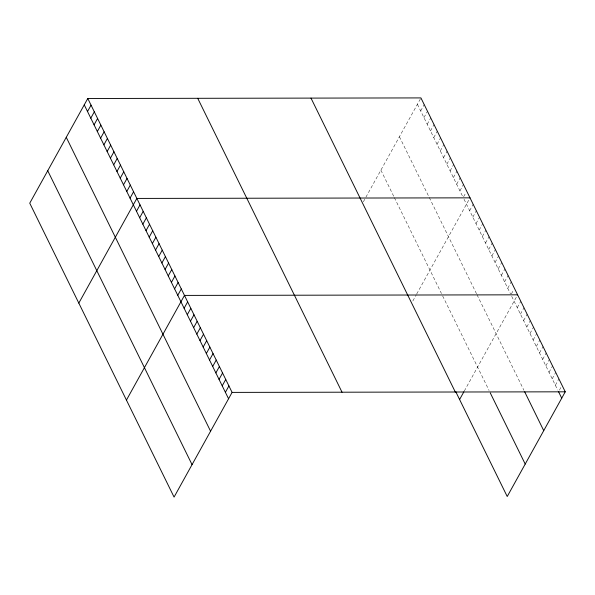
<?xml version="1.0" encoding="UTF-8"?>
<svg xmlns="http://www.w3.org/2000/svg" width="595" height="595" viewBox="0 0 595 595"><rect width="100%" height="100%" fill="white"/><g stroke="black" fill="none" stroke-linecap="round" stroke-linejoin="round"><path stroke-width="0.45" stroke-dasharray="2.98 2.23" d="M363.337 201.831L365.479 197.964M365.903 197.19L420.933 97.915M420.68 110.945L424.205 104.579M423.945 117.609L427.478 111.243M427.217 124.266L430.75 117.899M430.49 130.93L434.015 124.563M433.762 137.594L437.288 131.227M437.035 144.25L440.56 137.884M440.3 150.914L443.833 144.548M443.572 157.578L447.105 151.212M446.845 164.235L450.378 157.868M450.118 170.899L453.643 164.532M453.39 177.563L456.915 171.196M456.663 184.227L460.188 177.86M459.928 190.883L463.46 184.517M463.646 196.752L465.848 192.773M412.833 300.981L416.255 294.8M416.686 294.027L470.005 197.845M469.648 210.675L473.174 204.308M472.824 217.138L476.35 210.771M476 223.608L479.525 217.242M479.176 230.072L482.701 223.705M482.344 236.535L485.877 230.168M485.52 243.005L489.053 236.639M488.696 249.469L492.229 243.102M491.872 255.932L495.404 249.573M495.047 262.402L498.573 256.036M498.223 268.866L501.749 262.499M501.399 275.336L504.924 268.97M504.575 281.799L508.1 275.433M507.751 288.263L511.276 281.896M511.365 293.937L513.567 289.958M464.308 391.019L517.628 294.83M517.271 307.66L520.803 301.293M520.447 314.13L523.979 307.764M523.622 320.593L527.148 314.227M526.798 327.057L530.323 320.69M529.974 333.527L533.499 327.161M533.15 339.99L536.675 333.624M536.318 346.454L539.851 340.087M539.494 352.924L543.027 346.558M542.67 359.387L546.203 353.021M545.846 365.858L549.378 359.492M549.021 372.321L552.547 365.955M552.197 378.784L555.723 372.418M555.373 385.255L558.898 378.889M559.426 390.127L561.189 386.943M417.407 104.281L462.791 196.714M464.018 199.213L510.525 293.923M511.715 296.347L557.753 390.104M399.423 136.731L428.861 196.685M429.27 197.518L476.669 294.042M477.064 294.845L523.89 390.216M380.889 170.155L393.979 196.804M394.381 197.637L441.468 293.521M442.658 295.946L489.09 390.506"/><path stroke-width="0.89" d="M87.777 98.495L29.75 203.185L174.067 497.085L232.095 392.395L87.777 98.495L420.933 97.915L565.25 391.815L507.223 496.505L455.629 391.436M87.517 111.525L91.05 105.159M90.79 118.189L94.322 111.823M94.062 124.846L97.595 118.479M97.335 131.51L100.86 125.143M100.607 138.174L104.132 131.807M103.88 144.838L107.405 138.471M107.145 151.494L110.677 145.128M110.417 158.158L113.95 151.792M113.69 164.822L117.215 158.456M116.962 171.479L120.487 165.113M120.235 178.143L123.76 171.776M123.5 184.807L127.033 178.44M126.772 191.464L130.305 185.097M130.045 198.128L133.577 191.761M78.815 303.108L136.843 198.425L470.005 197.845M136.493 211.255L140.018 204.888M139.669 217.725L143.194 211.359M142.845 224.189L146.37 217.822M146.013 230.652L149.546 224.285M149.189 237.122L152.722 230.756M152.365 243.586L155.897 237.219M155.54 250.049L159.073 243.682M158.716 256.519L162.242 250.153M161.892 262.983L165.417 256.616M165.068 269.446L168.593 263.079M168.244 275.916L171.769 269.55M171.412 282.38L174.945 276.013M174.588 288.843L178.121 282.476M177.764 295.313L181.297 288.947M126.445 400.093L184.472 295.41L517.628 294.83M184.115 308.24L187.648 301.881M187.291 314.71L190.817 308.344M190.467 321.174L193.992 314.807M193.643 327.644L197.168 321.278M196.819 334.107L200.344 327.741M199.987 340.571L203.52 334.204M203.163 347.041L206.696 340.675M206.339 353.504L209.871 347.138M209.514 359.968L213.047 353.601M212.69 366.438L216.216 360.072M215.866 372.901L219.391 366.535M219.042 379.365L222.567 372.998M222.218 385.835L225.743 379.469M225.393 392.298L228.919 385.932M459.6 399.513L463.877 391.793M232.095 392.395L565.25 391.815M558.549 391.718L561.725 398.181M524.686 391.837L543.733 430.631M490.28 392.931L525.207 464.055M310.992 98.108L455.309 392.008M197.718 98.309L342.036 392.209M84.252 104.861L228.562 398.762M66.261 137.311L210.578 431.211M47.734 170.735L192.051 464.636"/></g></svg>
